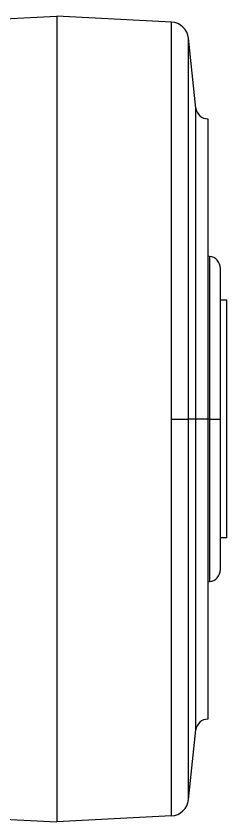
# Model space of a CAD drawing. Header units: inches. Extents: x 0 to 10.9, y 0 to 8.4.
# Drawn here: x 4.668 to 5.192, y 3.143 to 5.143 of the extents above; entities that cross this region are included whole.
import ezdxf

# ---------------------------------------------------------------- set-up
doc = ezdxf.new("R2010")
doc.units = ezdxf.units.IN
doc.header["$MEASUREMENT"] = 0

msp = doc.modelspace()

# ---------------------------------------------------------------- linework, layer by layer
at = {"color": 7, "linetype": 'Continuous', "lineweight": 25}
for p, q in [((4.4848, 5.1279), (4.7694, 5.1428)), ((4.7694, 5.1428), (4.7694, 3.1428)), ((5.054, 5.1279), (4.7694, 5.1428)), ((5.054, 4.1428), (5.054, 5.1279)), ((5.1145, 4.9147), (5.0964, 5.0877)), ((5.0964, 4.1428), (5.0964, 5.0877)), ((5.1145, 4.1428), (5.1145, 4.9147)), ((5.1444, 4.8878), (5.1444, 4.1428)), ((5.1482, 4.5464), (5.1444, 4.5467)), ((5.1482, 4.5464), (5.1482, 4.1428)), ((5.1915, 4.4381), (5.1756, 4.4382)), ((5.1915, 3.8476), (5.1915, 4.4381)), ((5.054, 3.1578), (5.054, 4.1428)), ((5.054, 4.1428), (5.0964, 4.1428)), ((5.1145, 4.1428), (5.0964, 4.1428)), ((5.0964, 3.198), (5.0964, 4.1428)), ((5.1444, 4.1428), (5.1145, 4.1428)), ((5.1145, 3.371), (5.1145, 4.1428)), ((5.1444, 4.1428), (5.1444, 3.3978)), ((5.1482, 4.1428), (5.1444, 4.1428)), ((5.1482, 4.1428), (5.1756, 4.1428)), ((5.1482, 4.1428), (5.1482, 3.7393)), ((5.1915, 3.8476), (5.1756, 3.8475)), ((5.1444, 3.7389), (5.1482, 3.7393)), ((5.0964, 3.198), (5.1145, 3.371)), ((4.4848, 3.1578), (4.7694, 3.1428)), ((5.054, 3.1578), (4.7694, 3.1428))]:
    msp.add_line(p, q, dxfattribs=at)
for centre, radius, start, end in [((5.0516, 5.083), 0.045, 6, 87), ((5.1444, 4.9178), 0.03, 186, 270), ((5.1456, 4.5165), 0.03, 0, 85), ((5.1456, 3.7692), 0.03, 275, 0), ((5.1444, 3.3678), 0.03, 90, 174), ((5.0516, 3.2027), 0.045, 273, 354)]:
    msp.add_arc(centre, radius, start, end, dxfattribs=at)
for points in [[(5.1756, 4.1428), (5.1756, 4.1584), (5.1756, 4.175), (5.1756, 4.2099), (5.1756, 4.2283), (5.1756, 4.2666), (5.1756, 4.2865), (5.1756, 4.3267), (5.1756, 4.3471), (5.1756, 4.387), (5.1756, 4.4064), (5.1756, 4.4423), (5.1756, 4.4588), (5.1756, 4.4863), (5.1756, 4.4975), (5.1756, 4.5126), (5.1756, 4.5165), (5.1756, 4.5165)], [(5.1756, 3.7692), (5.1756, 3.7692), (5.1756, 3.7731), (5.1756, 3.7882), (5.1756, 3.7993), (5.1756, 3.8269), (5.1756, 3.8434), (5.1756, 3.8793), (5.1756, 3.8987), (5.1756, 3.9386), (5.1756, 3.959), (5.1756, 3.9992), (5.1756, 4.0191), (5.1756, 4.0573), (5.1756, 4.0758), (5.1756, 4.1107), (5.1756, 4.1273), (5.1756, 4.1428)]]:
    msp.add_open_spline(points, degree=3, knots=[0, 0, 0, 0, 0.125, 0.125, 0.25, 0.25, 0.375, 0.375, 0.5, 0.5, 0.625, 0.625, 0.75, 0.75, 0.875, 0.875, 1, 1, 1, 1], dxfattribs=at)

doc.saveas('drawing.dxf')
